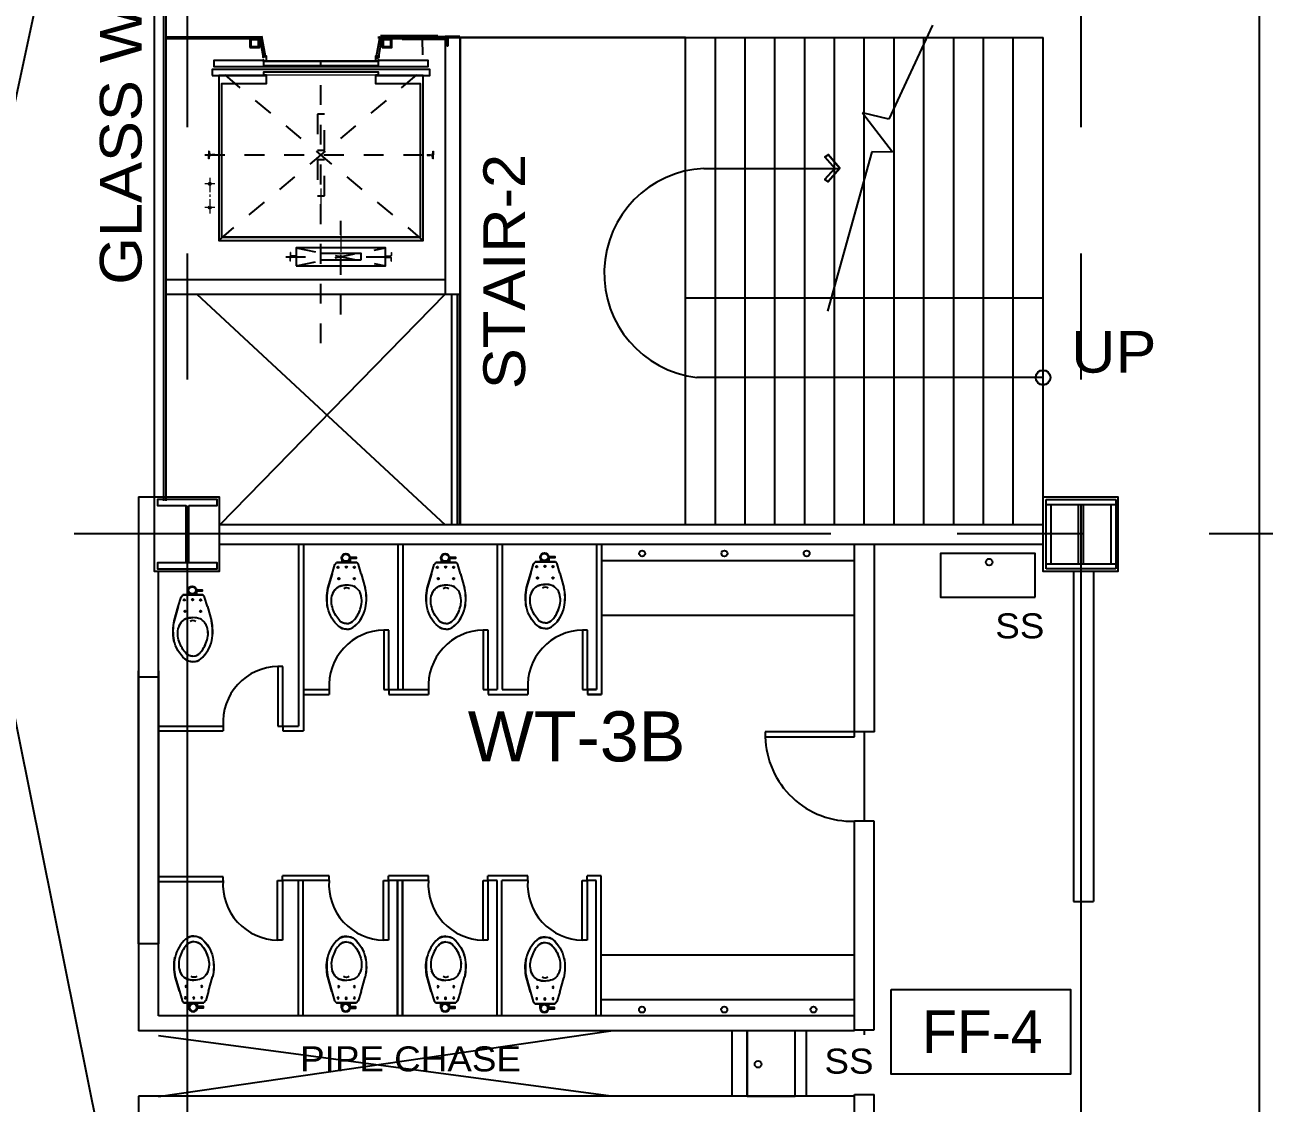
# Model space of a CAD drawing. Header units: millimetres. Extents: x 2148 to 2681, y 758 to 986.
# Drawn here: x 2630.43 to 2636.67, y 952.35 to 957.78 of the extents above; entities that cross this region are included whole.
import ezdxf

# ---------------------------------------------------------------- set-up
doc = ezdxf.new("R2010")
doc.units = ezdxf.units.MM
doc.linetypes.add('CENTER', pattern=[2, 1.25, -0.25, 0.25, -0.25])
doc.linetypes.add('CENTER2', pattern=[28.575, 19.05, -3.175, 3.175, -3.175])
for name, color, linetype in [('at_Entity', 7, 'Continuous'), ('cladding', 2, 'Continuous'), ('COL-EX', 2, 'Continuous'), ('COL-IN', 2, 'Continuous'), ('D', 1, 'Continuous'), ('DR', 7, 'Continuous'), ('ELAYOUT', 4, 'Continuous'), ('HATCH', 8, 'Continuous'), ('p-boarder', 2, 'Continuous'), ('S_GRID LINES', 252, 'Continuous'), ('TEXT', 6, 'Continuous')]:
    doc.layers.add(name, color=color, linetype=linetype)
doc.styles.add('MMTX$0$ESMX$0$X-OPTA1D', font='x-opta1d')
doc.styles.add('SWISS', font='swissl.ttf')
pattern_1 = [(225, (-76352.8277916, -1225.9457364), (0.000883883476483, -0.000883883476483), [])]
pattern_2 = [(315, (81615.3467032, -1225.985906), (-0.000883883476483, -0.000883883476483), [])]
pattern_3 = [(225, (-76353.4946319, -1225.9457364), (0.000883883476483, -0.000883883476483), [])]

# ---------------------------------------------------------------- blocks, each defined once
blk = doc.blocks.new('BOWL')
at = {"layer": 'DR', "color": 7, "linetype": 'Continuous'}
for p, q in [((-75570.291, -368.114), (-75570.431, -368.074)), ((-75570.431, -368.074), (-75570.291, -368.114)), ((-75570.291, -368.114), (-75570.199, -368.141)), ((-75570.199, -368.141), (-75570.178, -368.158)), ((-75570.178, -368.158), (-75570.178, -368.356)), ((-75570.178, -368.356), (-75570.178, -368.158)), ((-75570.291, -368.4), (-75570.431, -368.44)), ((-75570.291, -368.4), (-75570.431, -368.44)), ((-75570.291, -368.4), (-75570.199, -368.373)), ((-75570.199, -368.373), (-75570.178, -368.356))]:
    blk.add_line(p, q, dxfattribs=at)
at = {"layer": 'DR', "color": 8, "linetype": 'Continuous'}
for p, q in [((-75570.132, -368.209), (-75570.178, -368.209)), ((-75570.132, -368.292), (-75570.178, -368.292))]:
    blk.add_line(p, q, dxfattribs=at)
at = {"layer": 'DR', "color": 7, "linetype": 'Continuous'}
for points in [[(-75570.833, -368.257, -0.190094), (-75570.805, -368.179, -0.160718), (-75570.625, -368.072, -0.104398), (-75570.431, -368.074, -0.104398)], [(-75570.833, -368.257, 0.190094), (-75570.805, -368.335, 0.160718), (-75570.625, -368.442, 0.104398), (-75570.431, -368.44, 0.104398)]]:
    blk.add_lwpolyline(points, format="xyb", dxfattribs=at)
at = {"layer": 'DR', "color": 8, "linetype": 'Continuous'}
for points in [[(-75570.778, -368.256, -0.187036), (-75570.752, -368.192, -0.115027), (-75570.636, -368.123, -0.170967), (-75570.493, -368.118, -0.209642), (-75570.413, -368.185, -0.096036), (-75570.4, -368.257)], [(-75570.778, -368.258, 0.187036), (-75570.752, -368.322, 0.115027), (-75570.636, -368.391, 0.170967), (-75570.493, -368.396, 0.209642), (-75570.413, -368.329, 0.096036), (-75570.4, -368.257)]]:
    blk.add_lwpolyline(points, format="xyb", dxfattribs=at)
at = {"layer": 'DR', "color": 7, "linetype": 'Continuous'}
blk.add_lwpolyline([(-75570.141, -368.292), (-75570.128, -368.292), (-75570.128, -368.35), (-75570.141, -368.35)], close=True, dxfattribs=at)
at = {"layer": 'DR', "color": 8, "linetype": 'Continuous'}
for centre, radius in [((-75570.338, -368.181), 0.00745), ((-75570.226, -368.173), 0.00745), ((-75570.338, -368.333), 0.00745), ((-75570.227, -368.333), 0.00745), ((-75570.224, -368.254), 0.00745), ((-75570.132, -368.25), 0.035)]:
    blk.add_circle(centre, radius, dxfattribs=at)
at = {"layer": 'DR', "color": 7, "linetype": 'Continuous'}
blk.add_circle((-75570.132, -368.25), 0.0417, dxfattribs=at)
for centre, radius, start, end in [((-75570.534, -368.531), 0.469, 77.28, 101.1199), ((-75570.719, -368.253), 0.113, 138.4248, 182.2387), ((-75570.719, -368.261), 0.113, 177.7613, 221.5752), ((-75570.553, -368.115), 0.335, 221.3231, 257.5875), ((-75570.534, -367.983), 0.469, 258.8801, 282.72)]:
    blk.add_arc(centre, radius, start, end, dxfattribs=at)
at = {"layer": 'DR', "color": 8, "linetype": 'Continuous'}
for centre, radius, start, end in [((-75570.682, -368.258), 0.096, 129.0871, 179.204), ((-75570.53, -368.243), 0.131, 26.2125, 73.5731), ((-75570.591, -368.255), 0.191, 359.4176, 21.3602), ((-75570.682, -368.256), 0.096, 180.796, 230.9129), ((-75570.47, -368.257), 0.0422, 318.929, 41.071), ((-75570.591, -368.259), 0.191, 338.6398, 0.5824), ((-75570.546, -368.108), 0.297, 228.446, 252.3404), ((-75570.557, -368.192), 0.214, 248.4444, 287.252), ((-75570.53, -368.271), 0.131, 286.4269, 333.7875)]:
    blk.add_arc(centre, radius, start, end, dxfattribs=at)
blk = doc.blocks.new('ELEV3')
at = {"ltscale": 0.05}
for p, q in [((-78998.1483, -2187.7899), (-78998.1663, -2187.6897)), ((-78997.5889, -2187.7899), (-78997.5709, -2187.6897)), ((-78997.569, -2187.6861, 0), (-78997.2797, -2187.6861, 0))]:
    blk.add_line(p, q, dxfattribs=at)
for points in [[(-78998.1435, -2187.7899), (-78998.161, -2187.7899), (-78998.161, -2187.7948), (-78998.1561, -2187.7948), (-78998.1561, -2187.7943), (-78998.16, -2187.7943), (-78998.16, -2187.7909), (-78998.1445, -2187.7909), (-78998.1445, -2187.8143), (-78998.16, -2187.8143), (-78998.16, -2187.8109), (-78998.1561, -2187.8109), (-78998.1561, -2187.8099), (-78998.161, -2187.8099), (-78998.161, -2187.8123), (-78998.4086, -2187.8123), (-78998.4086, -2187.8425), (-78997.3286, -2187.8425), (-78997.3286, -2187.8123), (-78997.5762, -2187.8123), (-78997.5762, -2187.8099), (-78997.5811, -2187.8099), (-78997.5811, -2187.8109), (-78997.5772, -2187.8109), (-78997.5772, -2187.8143), (-78997.5928, -2187.8143), (-78997.5928, -2187.7909), (-78997.5772, -2187.7909), (-78997.5772, -2187.7943), (-78997.5811, -2187.7943), (-78997.5811, -2187.7948), (-78997.5762, -2187.7948), (-78997.5762, -2187.7899), (-78997.5938, -2187.7899), (-78997.5938, -2187.8148), (-78998.1435, -2187.8148), (-78998.1435, -2187.7899), (-78998.1483, -2187.7899), (-78998.1663, -2187.6897)], [(-78998.4159, -2187.8872), (-78998.1435, -2187.8872), (-78998.1435, -2187.8853), (-78998.1561, -2187.8853), (-78998.1561, -2187.8683), (-78997.5811, -2187.8683), (-78997.5811, -2187.8853), (-78997.5936, -2187.8853), (-78997.5936, -2187.8872), (-78997.3213, -2187.8872), (-78997.3213, -2187.8576), (-78998.4159, -2187.8576), (-78998.4159, -2187.8872)], [(-78998.1435, -2187.8872), (-78998.3838, -2187.8872), (-78998.3838, -2188.7172), (-78997.3534, -2188.7172), (-78997.3534, -2187.8872), (-78997.5938, -2187.8872), (-78997.5938, -2187.9276), (-78997.3685, -2187.9276), (-78997.3685, -2188.7013), (-78998.3687, -2188.7013), (-78998.3687, -2187.9276), (-78998.1435, -2187.9276), (-78998.1435, -2187.8872)]]:
    blk.add_lwpolyline(points, dxfattribs=at)
for points in [[(-78998.1586, -2187.8371), (-78997.5787, -2187.8371), (-78997.5787, -2187.8167), (-78998.1586, -2187.8167)], [(-78997.9936, -2188.8446), (-78997.5436, -2188.8446), (-78997.5436, -2188.7546), (-78997.9936, -2188.7546)], [(-78997.6687, -2188.8174), (-78997.8686, -2188.8174), (-78997.8686, -2188.7819), (-78997.6687, -2188.7819)]]:
    blk.add_lwpolyline(points, close=True, dxfattribs=at)
at = {"layer": 'at_Entity', "color": 7, "lineweight": 9}
for p, q in [((-78997.3213, -2187.8576), (-78998.4159, -2187.8576)), ((-78998.4159, -2187.8576), (-78998.4159, -2187.8872)), ((-78998.1435, -2187.8872), (-78998.4159, -2187.8872)), ((-78998.3838, -2187.8872), (-78998.3838, -2188.7172)), ((-78997.5811, -2187.8683), (-78998.1561, -2187.8683)), ((-78998.1561, -2187.8683), (-78998.1561, -2187.8853)), ((-78997.5811, -2187.8853), (-78998.1561, -2187.8853)), ((-78997.3213, -2187.8872), (-78997.5938, -2187.8872)), ((-78997.5811, -2187.8683), (-78997.5811, -2187.8853)), ((-78997.3534, -2187.8872), (-78997.3534, -2188.7172)), ((-78997.3213, -2187.8576), (-78997.3213, -2187.8872)), ((-78998.3687, -2187.9276), (-78998.1435, -2187.9276)), ((-78998.3687, -2187.9276), (-78998.3687, -2188.7021)), ((-78997.3685, -2187.9276), (-78997.5938, -2187.9276)), ((-78997.3685, -2187.9276), (-78997.3685, -2188.7021)), ((-78998.432, -2188.2686), (-78998.4344, -2188.2686)), ((-78998.4344, -2188.2686), (-78998.4344, -2188.2871)), ((-78998.4344, -2188.3061), (-78998.4344, -2188.2871)), ((-78998.432, -2188.3061), (-78998.4344, -2188.3061)), ((-78998.432, -2188.2686), (-78998.431, -2188.2691)), ((-78998.431, -2188.3056), (-78998.432, -2188.3061)), ((-78998.431, -2188.2691), (-78998.4305, -2188.2701)), ((-78998.4305, -2188.3046), (-78998.431, -2188.3056)), ((-78998.4305, -2188.2701), (-78998.429, -2188.2847)), ((-78998.4305, -2188.3046), (-78998.429, -2188.29)), ((-78998.4286, -2188.2857), (-78998.429, -2188.2847)), ((-78998.429, -2188.29), (-78998.4286, -2188.2886)), ((-78998.4276, -2188.2862), (-78998.4286, -2188.2857)), ((-78998.4286, -2188.2886), (-78998.4276, -2188.2881)), ((-78998.4203, -2188.2862), (-78998.4276, -2188.2862)), ((-78998.4276, -2188.2881), (-78998.4203, -2188.2881)), ((-78998.4183, -2188.2847), (-78998.4203, -2188.2862)), ((-78998.4203, -2188.2881), (-78998.4183, -2188.2896)), ((-78998.4038, -2188.2847), (-78998.4183, -2188.2847)), ((-78998.4038, -2188.2896), (-78998.4183, -2188.2896)), ((-78998.4038, -2188.2847), (-78998.4033, -2188.2852)), ((-78998.4033, -2188.2891), (-78998.4038, -2188.2896)), ((-78998.4033, -2188.2852), (-78998.4033, -2188.2891)), ((-78997.334, -2188.2852), (-78997.3335, -2188.2847)), ((-78997.334, -2188.2852), (-78997.334, -2188.2891)), ((-78997.3335, -2188.2896), (-78997.334, -2188.2891)), ((-78997.3335, -2188.2847), (-78997.3189, -2188.2847)), ((-78997.3335, -2188.2896), (-78997.3189, -2188.2896)), ((-78997.3165, -2188.2862), (-78997.3189, -2188.2847)), ((-78997.3165, -2188.2881), (-78997.3189, -2188.2896)), ((-78997.3165, -2188.2862), (-78997.3096, -2188.2862)), ((-78997.3096, -2188.2881), (-78997.3165, -2188.2881)), ((-78997.3087, -2188.2857), (-78997.3096, -2188.2862)), ((-78997.3096, -2188.2881), (-78997.3087, -2188.2886)), ((-78997.3082, -2188.2847), (-78997.3087, -2188.2857)), ((-78997.3087, -2188.2886), (-78997.3082, -2188.29)), ((-78997.3067, -2188.2701), (-78997.3082, -2188.2847)), ((-78997.3067, -2188.3046), (-78997.3082, -2188.29)), ((-78997.3067, -2188.2701), (-78997.3062, -2188.2691)), ((-78997.3062, -2188.3056), (-78997.3067, -2188.3046)), ((-78997.3062, -2188.2691), (-78997.3053, -2188.2686)), ((-78997.3053, -2188.3061), (-78997.3062, -2188.3056)), ((-78997.3053, -2188.2686), (-78997.3028, -2188.2686)), ((-78997.3028, -2188.3061), (-78997.3053, -2188.3061)), ((-78997.3028, -2188.2686), (-78997.3028, -2188.2871)), ((-78997.3028, -2188.3061), (-78997.3028, -2188.2871)), ((-78998.4028, -2188.4321), (-78998.4529, -2188.4321)), ((-78998.4354, -2188.4321), (-78998.4344, -2188.4287)), ((-78998.4344, -2188.436), (-78998.4354, -2188.4321)), ((-78998.4344, -2188.4287), (-78998.4315, -2188.4258)), ((-78998.4315, -2188.4389), (-78998.4344, -2188.436)), ((-78998.4315, -2188.4258), (-78998.4281, -2188.4248)), ((-78998.4281, -2188.4399), (-78998.4315, -2188.4389)), ((-78998.4281, -2188.4024), (-78998.4281, -2188.4749)), ((-78998.4281, -2188.4248), (-78998.4242, -2188.4258)), ((-78998.4242, -2188.4389), (-78998.4281, -2188.4399)), ((-78998.4242, -2188.4258), (-78998.4213, -2188.4287)), ((-78998.4213, -2188.436), (-78998.4242, -2188.4389)), ((-78998.4213, -2188.4287), (-78998.4203, -2188.4321)), ((-78998.4203, -2188.4321), (-78998.4213, -2188.436)), ((-78998.4281, -2188.4866), (-78998.4281, -2188.4983)), ((-78998.4281, -2188.5099), (-78998.4281, -2188.5824)), ((-78997.8686, -2188.4564), (-78997.8686, -2188.5727)), ((-78998.4028, -2188.5523), (-78998.4529, -2188.5523)), ((-78998.4364, -2188.5523), (-78998.4316, -2188.5452)), ((-78998.4319, -2188.5588), (-78998.4364, -2188.5523)), ((-78998.4213, -2188.5562), (-78998.4319, -2188.5588)), ((-78998.4316, -2188.5452), (-78998.4213, -2188.5484)), ((-78998.4213, -2188.5484), (-78998.4203, -2188.5523)), ((-78998.4203, -2188.5523), (-78998.4213, -2188.5562)), ((-78997.7684, -2188.6788), (-78997.7684, -2188.7746)), ((-78998.3838, -2188.7172), (-78997.3534, -2188.7172)), ((-78998.3687, -2188.7021), (-78997.3685, -2188.7021)), ((-78998.0219, -2188.778), (-78998.0238, -2188.778)), ((-78998.0238, -2188.778), (-78998.0238, -2188.7926)), ((-78998.0228, -2188.795), (-78998.0238, -2188.7926)), ((-78998.0238, -2188.8067), (-78998.0228, -2188.8043)), ((-78998.0238, -2188.8213), (-78998.0238, -2188.8067)), ((-78998.0219, -2188.8213), (-78998.0238, -2188.8213)), ((-78998.0214, -2188.7965), (-78998.0228, -2188.795)), ((-78998.0228, -2188.8043), (-78998.0214, -2188.8028)), ((-78998.0219, -2188.778), (-78998.0219, -2188.7926)), ((-78998.0209, -2188.7945), (-78998.0219, -2188.7926)), ((-78998.0219, -2188.8067), (-78998.0209, -2188.8048)), ((-78998.0219, -2188.8213), (-78998.0219, -2188.8067)), ((-78998.0189, -2188.797), (-78998.0214, -2188.7965)), ((-78998.0214, -2188.8028), (-78998.0189, -2188.8023)), ((-78998.0189, -2188.7955), (-78998.0209, -2188.7945)), ((-78998.0209, -2188.8048), (-78998.0189, -2188.8038)), ((-78997.9966, -2188.7955), (-78998.0189, -2188.7955)), ((-78997.9966, -2188.797), (-78998.0189, -2188.797)), ((-78997.9966, -2188.8023), (-78998.0189, -2188.8023)), ((-78997.9966, -2188.8038), (-78998.0189, -2188.8038)), ((-78997.9966, -2188.7955), (-78997.9946, -2188.7965)), ((-78997.9966, -2188.797), (-78997.9956, -2188.7975)), ((-78997.9956, -2188.8018), (-78997.9966, -2188.8023)), ((-78997.9946, -2188.8028), (-78997.9966, -2188.8038)), ((-78997.9956, -2188.7975), (-78997.9951, -2188.7984)), ((-78997.9951, -2188.8009), (-78997.9956, -2188.8018)), ((-78997.9951, -2188.7984), (-78997.9951, -2188.8009)), ((-78997.9946, -2188.7965), (-78997.9936, -2188.7984)), ((-78997.9936, -2188.8009), (-78997.9946, -2188.8028)), ((-78997.5436, -2188.7984), (-78997.5427, -2188.7965)), ((-78997.5427, -2188.8028), (-78997.5436, -2188.8009)), ((-78997.5427, -2188.7965), (-78997.5407, -2188.7955)), ((-78997.5407, -2188.8038), (-78997.5427, -2188.8028)), ((-78997.5422, -2188.7984), (-78997.5417, -2188.7975)), ((-78997.5422, -2188.8009), (-78997.5422, -2188.7984)), ((-78997.5417, -2188.8018), (-78997.5422, -2188.8009)), ((-78997.5417, -2188.7975), (-78997.5407, -2188.797)), ((-78997.5407, -2188.8023), (-78997.5417, -2188.8018)), ((-78997.5407, -2188.7955), (-78997.5183, -2188.7955)), ((-78997.5407, -2188.797), (-78997.5183, -2188.797)), ((-78997.5407, -2188.8023), (-78997.5183, -2188.8023)), ((-78997.5407, -2188.8038), (-78997.5183, -2188.8038)), ((-78997.5164, -2188.7945), (-78997.5183, -2188.7955)), ((-78997.5159, -2188.7965), (-78997.5183, -2188.797)), ((-78997.5183, -2188.8023), (-78997.5159, -2188.8028)), ((-78997.5183, -2188.8038), (-78997.5164, -2188.8048)), ((-78997.5154, -2188.7926), (-78997.5164, -2188.7945)), ((-78997.5164, -2188.8048), (-78997.5154, -2188.8067)), ((-78997.5145, -2188.795), (-78997.5159, -2188.7965)), ((-78997.5159, -2188.8028), (-78997.5145, -2188.8043)), ((-78997.5154, -2188.778), (-78997.5135, -2188.778)), ((-78997.5154, -2188.778), (-78997.5154, -2188.7926)), ((-78997.5154, -2188.8213), (-78997.5154, -2188.8067)), ((-78997.5154, -2188.8213), (-78997.5135, -2188.8213)), ((-78997.5135, -2188.7926), (-78997.5145, -2188.795)), ((-78997.5145, -2188.8043), (-78997.5135, -2188.8067)), ((-78997.5135, -2188.778), (-78997.5135, -2188.7926)), ((-78997.5135, -2188.8213), (-78997.5135, -2188.8067))]:
    blk.add_line(p, q, dxfattribs=at)
at = {"layer": 'DR', "linetype": 'CENTER', "ltscale": 0.05}
for points in [[(-78997.8866, -2188.2623), (-78997.8506, -2188.2623), (-78997.8506, -2188.0823), (-78997.8866, -2188.0823)], [(-78997.8866, -2188.4924), (-78997.8506, -2188.4924), (-78997.8506, -2188.3124), (-78997.8866, -2188.3124)]]:
    blk.add_lwpolyline(points, close=True, dxfattribs=at)
at = {"layer": 'HATCH', "linetype": 'CENTER', "ltscale": 0.05}
for p, q in [((-78997.8686, -2189.2352), (-78997.8686, -2187.8148)), ((-78998.3838, -2188.7172), (-78997.3534, -2187.8576)), ((-78997.3534, -2188.7172), (-78998.3838, -2187.8576)), ((-78998.4535, -2188.2871), (-78997.27, -2188.2871)), ((-78997.7684, -2189.0901), (-78997.7684, -2188.6181)), ((-78997.9936, -2188.8446), (-78997.5436, -2188.7546)), ((-78997.9936, -2188.7546), (-78997.5436, -2188.8446)), ((-78998.0462, -2188.7999), (-78997.8968, -2188.7999)), ((-78997.6405, -2188.7999), (-78997.4911, -2188.7999))]:
    blk.add_line(p, q, dxfattribs=at)

msp = doc.modelspace()

# ---------------------------------------------------------------- hatches: boundary and pattern name
at = {"layer": 'ELAYOUT', "ltscale": 10}
h = msp.add_hatch(dxfattribs=at)
h.set_pattern_fill('ANSI31', color=256, scale=0.01, angle=180, style=0)
h.set_pattern_definition(pattern_2)
h.paths.add_polyline_path([(2632.5601804, 957.7144125), (2632.5380549, 957.7144125), (2632.5380549, 957.7114125), (2632.5526388, 957.7114125, -0.389679127), (2632.5571804, 957.7060958), (2632.5571804, 957.6769125), (2632.5601804, 957.6769125)])
at = {"layer": 'HATCH', "ltscale": 0.05}
h = msp.add_hatch(dxfattribs=at)
h.set_pattern_fill('ANSI31', color=256, scale=0.01, angle=180, style=0)
h.set_pattern_definition([(225, (-76353.5257535, -1225.9065364), (0.000883883476483, -0.000883883476483), [])])
h.paths.add_polyline_path([(2631.5634265, 957.6702091), (2631.5684265, 957.6743168), (2631.5684265, 957.7089591), (2631.6070462, 957.7089591), (2631.6120462, 957.7139591), (2631.5634265, 957.7139591)])
h = msp.add_hatch(dxfattribs=at)
h.set_pattern_fill('ANSI31', color=256, scale=0.01, angle=180, style=0)
h.set_pattern_definition(pattern_3)
h.paths.add_polyline_path([(2631.6120462, 957.7139591), (2631.6070462, 957.7089591), (2631.6070462, 957.6796015), (2631.6120462, 957.6796015)])
h = msp.add_hatch(dxfattribs=at)
h.set_pattern_fill('ANSI31', color=256, scale=0.01, angle=180, style=0)
h.set_pattern_definition([(225, (-76352.8589132, -1225.9065364), (0.000883883476483, -0.000883883476483), [])])
h.paths.add_polyline_path([(2632.2302667, 957.6702091), (2632.2352667, 957.6743168), (2632.2352667, 957.7089591), (2632.2738865, 957.7089591), (2632.2788865, 957.7139591), (2632.2302667, 957.7139591)])
h = msp.add_hatch(dxfattribs=at)
h.set_pattern_fill('ANSI31', color=256, scale=0.01, angle=180, style=0)
h.set_pattern_definition(pattern_1)
h.paths.add_polyline_path([(2632.2788865, 957.7139591), (2632.2738865, 957.7089591), (2632.2738865, 957.6796015), (2632.2788865, 957.6796015)])
h = msp.add_hatch(dxfattribs=at)
h.set_pattern_fill('ANSI31', color=256, scale=0.01, angle=180, style=0)
h.set_pattern_definition(pattern_2)
h.paths.add_polyline_path([(2632.5382657, 957.7144125), (2632.5382657, 957.7114125), (2632.5305192, 957.7114125), (2632.5305192, 957.7144125)])
h.paths.add_polyline_path([(2632.5305192, 957.7144125), (2632.5305192, 957.7114125), (2632.5227181, 957.7114125), (2632.5226503, 957.7114125), (2632.5226503, 957.7144125)])
h = msp.add_hatch(dxfattribs=at)
h.set_pattern_fill('ANSI31', color=256, scale=0.01, angle=180, style=0)
h.set_pattern_definition(pattern_3)
h.paths.add_polyline_path([(2631.6120462, 957.6702091), (2631.6120462, 957.6796015), (2631.6070462, 957.6796015), (2631.6070462, 957.6743038), (2631.5684105, 957.6743038), (2631.5634265, 957.6702091)])
h = msp.add_hatch(dxfattribs=at)
h.set_pattern_fill('ANSI31', color=256, scale=0.01, angle=180, style=0)
h.set_pattern_definition(pattern_1)
h.paths.add_polyline_path([(2632.2788865, 957.6702091), (2632.2788865, 957.6796015), (2632.2738865, 957.6796015), (2632.2738865, 957.6743038), (2632.2352508, 957.6743038), (2632.2302667, 957.6702091)])

# ---------------------------------------------------------------- linework, layer by layer
at = {"ltscale": 0.05}
for p, q in [((2631.1427047, 957.7236859, 0), (2631.6239202, 957.7236855, 0)), ((2631.1427047, 957.7236859, 0), (2631.1427047, 957.7156173, 0)), ((2631.1427047, 957.7156173, 0), (2631.6253858, 957.715526, 0)), ((2631.6070462, 957.7089591, 0), (2631.6120462, 957.7139591, 0)), ((2631.6320777, 957.6199654, 0), (2631.6155523, 957.7119719, 0)), ((2631.6260241, 957.7119719, 0), (2631.6158641, 957.7119719, 0)), ((2631.6253858, 957.715526, 0), (2631.6239202, 957.7236855, 0)), ((2631.6419202, 957.6217333, 0), (2631.6260241, 957.7102359, 0)), ((2632.2002402, 957.615526, 0), (2632.2182985, 957.7139002, 0)), ((2632.2002402, 957.615526, 0), (2632.2182985, 957.7139002, 0)), ((2632.2105636, 957.615526, 0), (2632.2286218, 957.7139002, 0)), ((2632.2182985, 957.7139002, 0), (2632.2286218, 957.7139002, 0)), ((2632.2187153, 957.715526, 0), (2632.2212787, 957.725526, 0)), ((2632.2187153, 957.715526, 0), (2632.2212787, 957.725526, 0)), ((2632.2187153, 957.715526, 0), (2632.560569, 957.715526, 0)), ((2632.2212787, 957.725526, 0), (2632.560569, 957.725526, 0)), ((2632.2738865, 957.7089591, 0), (2632.2788865, 957.7139591, 0)), ((2632.3304173, 957.7115142), (2632.532122, 957.7115142)), ((2632.4312697, 957.7115142), (2632.432114, 957.632519)), ((2632.5226503, 957.7144125, 0), (2632.5601804, 957.7144125, 0)), ((2632.5226503, 957.7144125, 0), (2632.5226503, 957.7114125, 0)), ((2632.5226503, 957.7114125, 0), (2632.5526388, 957.7114125, 0)), ((2632.5527066, 957.7114125, 0), (2632.5227181, 957.7114125, 0)), ((2632.2002402, 957.615526, 0), (2632.2105636, 957.615526, 0))]:
    msp.add_line(p, q, dxfattribs=at)
at = {"ltscale": 0.5}
for p, q in [((2632.2078543, 957.7203176), (2635.557632, 957.7203176)), ((2633.757632, 957.7203176), (2632.2078543, 957.7203176, 0))]:
    msp.add_line(p, q, dxfattribs=at)
at = {"ltscale": 0.05, "elevation": 0}
for points in [[(2631.5634265, 957.6702091), (2631.6120462, 957.6702091), (2631.6120462, 957.7139591), (2631.5634265, 957.7139591)], [(2631.5684265, 957.6743038), (2631.6070462, 957.6743038), (2631.6070462, 957.7089591), (2631.5684265, 957.7089591)], [(2632.2302667, 957.6702091), (2632.2788865, 957.6702091), (2632.2788865, 957.7139591), (2632.2302667, 957.7139591)], [(2632.2352667, 957.6743038), (2632.2738865, 957.6743038), (2632.2738865, 957.7089591), (2632.2352667, 957.7089591)]]:
    msp.add_lwpolyline(points, close=True, dxfattribs=at)
at = {"ltscale": 0.5}
msp.add_lwpolyline([(2634.793256, 952.9265803), (2635.6954148, 952.9265803), (2635.6954148, 952.4995484), (2634.793256, 952.4995484)], close=True, dxfattribs=at)
at = {"layer": 'cladding', "elevation": 0}
for points in [[(2631.0839329, 955.406811), (2631.4089329, 955.406811), (2631.4089329, 955.031811), (2631.0839329, 955.031811)], [(2635.5589329, 955.406811), (2635.9339329, 955.406811), (2635.9339329, 955.031811), (2635.5589329, 955.031811)]]:
    msp.add_lwpolyline(points, close=True, dxfattribs=at)
at = {"layer": 'COL-EX', "elevation": 0}
msp.add_lwpolyline([(2631.2564709, 955.364311), (2631.3989709, 955.364311), (2631.3989709, 955.394311), (2631.0989709, 955.394311), (2631.0989709, 955.364311), (2631.2414709, 955.364311), (2631.2414709, 955.074311), (2631.0989709, 955.074311), (2631.0989709, 955.044311), (2631.3989709, 955.044311), (2631.3989709, 955.074311), (2631.2564709, 955.074311)], close=True, dxfattribs=at)
at = {"layer": 'COL-IN'}
for p, q in [((2635.5739709, 955.394311), (2635.9239709, 955.394311)), ((2635.5739709, 955.044311), (2635.5739709, 955.394311)), ((2635.9239709, 955.394311), (2635.9239709, 955.044311)), ((2635.5739709, 955.369311), (2635.9239709, 955.369311)), ((2635.5989709, 955.069311), (2635.5989709, 955.369311)), ((2635.7364709, 955.069311), (2635.7364709, 955.369311)), ((2635.7614709, 955.069311), (2635.7614709, 955.369311)), ((2635.8989709, 955.369311), (2635.8989709, 955.069311)), ((2635.5739709, 955.069311), (2635.9239709, 955.069311)), ((2635.9239709, 955.044311), (2635.5739709, 955.044311))]:
    msp.add_line(p, q, dxfattribs=at)
at = {"layer": 'D', "ltscale": 0.5}
for p, q in [((2636.6460798, 962.2251272, 0), (2636.6460798, 950.8940734, 0)), ((2629.0480246, 951.2076861), (2631.1530181, 960.9754912)), ((2629.0480246, 960.8871408, 0), (2631.002627, 951.2077836, 0)), ((2631.1034376, 954.4987762, 0), (2631.0031236, 954.4987762, 0)), ((2631.1028179, 953.1572533, 0), (2631.0025039, 953.1572533, 0))]:
    msp.add_line(p, q, dxfattribs=at)
at = {"layer": 'DR', "ltscale": 10}
for p, q in [((2633.757632, 955.2667991), (2633.757632, 957.7203176)), ((2633.907632, 955.2667991), (2633.907632, 957.7219425)), ((2634.057632, 955.2667991), (2634.057632, 957.7219425)), ((2634.057632, 955.2667991), (2634.057632, 957.7219425)), ((2634.207632, 955.2667991), (2634.207632, 957.7219425)), ((2634.207632, 955.2667991), (2634.207632, 957.7219425)), ((2634.357632, 955.2667991), (2634.357632, 957.7219425)), ((2634.357632, 955.2667991), (2634.357632, 957.7219425)), ((2634.507632, 955.2667991), (2634.507632, 957.7219425)), ((2634.507632, 955.2667991), (2634.507632, 957.7219425)), ((2634.657632, 955.2667991), (2634.657632, 957.7219425)), ((2634.657632, 955.2667991), (2634.657632, 957.7219425)), ((2634.807632, 955.2667991), (2634.807632, 957.7219425)), ((2634.807632, 955.2667991), (2634.807632, 957.7219425)), ((2634.957632, 955.2667991), (2634.957632, 957.7219425)), ((2634.957632, 955.2667991), (2634.957632, 957.7219425)), ((2635.107632, 955.2667991), (2635.107632, 957.7219425)), ((2635.107632, 955.2667991), (2635.107632, 957.7219425)), ((2635.257632, 955.2667991), (2635.257632, 957.7219425)), ((2635.257632, 955.2667991), (2635.257632, 957.7219425)), ((2635.407632, 955.2667991), (2635.407632, 957.7219425)), ((2635.557632, 955.2667991), (2635.557632, 957.7203176)), ((2635.557632, 956.4073559), (2633.757632, 956.4073559)), ((2631.8083304, 955.1667991, 0), (2631.8083304, 954.2532052, 0)), ((2631.8083304, 955.1667991, 0), (2631.8083304, 954.2532052, 0)), ((2631.8333304, 955.1667991, 0), (2631.8333304, 954.2532052, 0)), ((2631.8333304, 955.1667991, 0), (2631.8333304, 954.2282052, 0)), ((2632.3083304, 955.1667991, 0), (2632.3083304, 954.4364369, 0)), ((2632.3086188, 955.1667991, 0), (2632.3086188, 954.4364369, 0)), ((2632.3086188, 955.1667991, 0), (2632.3086188, 954.4364369, 0)), ((2632.3333304, 955.1667991, 0), (2632.3333304, 954.4364369, 0)), ((2632.3336188, 955.1667991, 0), (2632.3336188, 954.4364369, 0)), ((2632.3336188, 955.1667991, 0), (2632.3336188, 954.4364369, 0)), ((2632.8086188, 955.1667991, 0), (2632.8086188, 954.4364369, 0)), ((2632.8336188, 955.1667991, 0), (2632.8336188, 954.4364369, 0)), ((2633.3086188, 955.1667991, 0), (2633.3086188, 954.4364369, 0)), ((2633.3336188, 955.1667991, 0), (2633.3336188, 954.4114369, 0)), ((2633.3336188, 955.0864369, 0), (2634.6086188, 955.0864369, 0)), ((2633.3336188, 954.8114369, 0), (2634.6086188, 954.8114369, 0)), ((2632.2628361, 954.7364369, 0), (2632.2378361, 954.7364369, 0)), ((2632.2378361, 954.7364369, 0), (2632.2378361, 954.4364369, 0)), ((2632.2628361, 954.4364369, 0), (2632.2628361, 954.7364369, 0)), ((2632.7631245, 954.7364369, 0), (2632.7381245, 954.7364369, 0)), ((2632.7381245, 954.7364369, 0), (2632.7381245, 954.4364369, 0)), ((2632.7631245, 954.4364369, 0), (2632.7631245, 954.7364369, 0)), ((2633.2631245, 954.7364369, 0), (2633.2381245, 954.7364369, 0)), ((2633.2381245, 954.7364369, 0), (2633.2381245, 954.4364369, 0)), ((2633.2631245, 954.4364369, 0), (2633.2631245, 954.7364369, 0)), ((2631.0025039, 954.5309518, 0), (2631.0025039, 953.1572533, 0)), ((2631.1028179, 954.5309518, 0), (2631.1028179, 953.1572533, 0)), ((2631.7291284, 954.5532052, 0), (2631.7041284, 954.5532052, 0)), ((2631.7041284, 954.5532052, 0), (2631.7041284, 954.2532052, 0)), ((2631.7291284, 954.2532052, 0), (2631.7291284, 954.5532052, 0)), ((2631.8333304, 954.4364369, 0), (2631.9628361, 954.4364369, 0)), ((2631.8333304, 954.4364369, 0), (2631.9628361, 954.4364369, 0)), ((2631.8333304, 954.4364369, 0), (2631.9628361, 954.4364369, 0)), ((2631.8333304, 954.4114369, 0), (2631.9628361, 954.4114369, 0)), ((2631.9628361, 954.4364369, 0), (2631.9628361, 954.4114369, 0)), ((2631.9628361, 954.4364369, 0), (2631.9628361, 954.4114369, 0)), ((2631.9628361, 954.4364369, 0), (2631.9628361, 954.4114369, 0)), ((2632.2378361, 954.4364369, 0), (2632.2628361, 954.4364369, 0)), ((2632.2628361, 954.4364369, 0), (2632.4631245, 954.4364369, 0)), ((2632.2628361, 954.4364369, 0), (2632.4631245, 954.4364369, 0)), ((2632.2628361, 954.4364369, 0), (2632.4631245, 954.4364369, 0)), ((2632.2628361, 954.4364369, 0), (2632.3083304, 954.4364369, 0)), ((2632.2628361, 954.4364369, 0), (2632.2628361, 954.4114369, 0)), ((2632.2628361, 954.4114369, 0), (2632.4631245, 954.4114369, 0)), ((2632.4631245, 954.4364369, 0), (2632.4631245, 954.4114369, 0)), ((2632.4631245, 954.4364369, 0), (2632.4631245, 954.4114369, 0)), ((2632.4631245, 954.4364369, 0), (2632.4631245, 954.4114369, 0)), ((2632.7381245, 954.4364369, 0), (2632.7631245, 954.4364369, 0)), ((2632.7631245, 954.4364369, 0), (2632.8086188, 954.4364369, 0)), ((2632.7631245, 954.4364369, 0), (2632.7631245, 954.4114369, 0)), ((2632.7631245, 954.4114369, 0), (2632.9631245, 954.4114369, 0)), ((2632.8336188, 954.4364369, 0), (2632.9631245, 954.4364369, 0)), ((2632.9631245, 954.4364369, 0), (2632.9631245, 954.4114369, 0)), ((2633.2381245, 954.4364369, 0), (2633.2631245, 954.4364369, 0)), ((2633.2631245, 954.4364369, 0), (2633.3086188, 954.4364369, 0)), ((2633.3086188, 954.4364369, 0), (2633.2631245, 954.4364369, 0)), ((2633.2631245, 954.4364369, 0), (2633.2631245, 954.4114369, 0)), ((2633.2631245, 954.4114369, 0), (2633.3336188, 954.4114369, 0)), ((2633.3336188, 954.4114369, 0), (2633.2631245, 954.4114369, 0)), ((2631.1029496, 954.2532052, 0), (2631.4292601, 954.2532052, 0)), ((2631.1029496, 954.2282052, 0), (2631.4292601, 954.2282052, 0)), ((2631.4292601, 954.2532052, 0), (2631.4292601, 954.2282052, 0)), ((2631.7041284, 954.2532052, 0), (2631.7291284, 954.2532052, 0)), ((2631.7291284, 954.2532052, 0), (2631.7291284, 954.2282052, 0)), ((2631.7291284, 954.2532052, 0), (2631.7291284, 954.2282052, 0)), ((2631.7291284, 954.2532052, 0), (2631.8083304, 954.2532052, 0)), ((2631.7291284, 954.2282052, 0), (2631.8333304, 954.2282052, 0)), ((2634.6086188, 954.2240355, 0), (2634.1586188, 954.2240355, 0)), ((2634.1586188, 954.2240355, 0), (2634.1586188, 954.1990355, 0)), ((2634.6086188, 954.1990355, 0), (2634.6086188, 954.2240355, 0)), ((2634.6586188, 953.7740355, 0), (2634.6586188, 954.2240355, 0)), ((2634.1586188, 954.1990355, 0), (2634.6086188, 954.1990355, 0)), ((2631.4285087, 953.4940734, 0), (2631.1056553, 953.4940734, 0)), ((2631.4285087, 953.4690734, 0), (2631.1056642, 953.4690734, 0)), ((2631.4285087, 953.4747106, 0), (2631.4285087, 953.4940734, 0)), ((2631.7035087, 953.1747106, 0), (2631.7035087, 953.4747106, 0)), ((2631.7035087, 953.4747106, 0), (2631.7285087, 953.4747106, 0)), ((2631.7285087, 953.4747106, 0), (2631.7285087, 953.4997106, 0)), ((2631.7285087, 953.4747106, 0), (2631.7285087, 953.4997106, 0)), ((2631.9622164, 953.4997106, 0), (2631.7285087, 953.4997106, 0)), ((2631.7285087, 953.4747106, 0), (2631.7285087, 953.1747106, 0)), ((2631.9622164, 953.4747106, 0), (2631.7285087, 953.4747106, 0)), ((2631.9622164, 953.4747106, 0), (2631.7285087, 953.4747106, 0)), ((2631.9622164, 953.4747106, 0), (2631.7285087, 953.4747106, 0)), ((2631.8077107, 952.7997106, 0), (2631.8077107, 953.4747106, 0)), ((2631.8077107, 952.7997106, 0), (2631.8077107, 953.4747106, 0)), ((2631.8327107, 952.7997106, 0), (2631.8327107, 953.4747106, 0)), ((2631.8327107, 952.7997106, 0), (2631.8327107, 953.4747106, 0)), ((2631.9622164, 953.4747106, 0), (2631.9622164, 953.4997106, 0)), ((2631.9622164, 953.4747106, 0), (2631.9622164, 953.4997106, 0)), ((2631.9622164, 953.4747106, 0), (2631.9622164, 953.4997106, 0)), ((2632.2372164, 953.1747106, 0), (2632.2372164, 953.4747106, 0)), ((2632.2372164, 953.4747106, 0), (2632.2622164, 953.4747106, 0)), ((2632.4625048, 953.4997106, 0), (2632.2622164, 953.4997106, 0)), ((2632.2622164, 953.4747106, 0), (2632.2622164, 953.4997106, 0)), ((2632.3077107, 953.4747106, 0), (2632.2622164, 953.4747106, 0)), ((2632.2622164, 953.4747106, 0), (2632.2622164, 953.1747106, 0)), ((2632.3077107, 952.7997106, 0), (2632.3077107, 953.4747106, 0)), ((2632.4625048, 953.4747106, 0), (2632.3079991, 953.4747106, 0)), ((2632.3079991, 952.7997106, 0), (2632.3079991, 953.4747106, 0)), ((2632.3079991, 952.7997106, 0), (2632.3079991, 953.4747106, 0)), ((2632.3327107, 952.7997106, 0), (2632.3327107, 953.4747106, 0)), ((2632.4625048, 953.4747106, 0), (2632.3329991, 953.4747106, 0)), ((2632.3329991, 952.7997106, 0), (2632.3329991, 953.4747106, 0)), ((2632.4625048, 953.4747106, 0), (2632.3329991, 953.4747106, 0)), ((2632.3329991, 952.7997106, 0), (2632.3329991, 953.4747106, 0)), ((2632.4625048, 953.4747106, 0), (2632.4625048, 953.4997106, 0)), ((2632.4625048, 953.4747106, 0), (2632.4625048, 953.4997106, 0)), ((2632.4625048, 953.4747106, 0), (2632.4625048, 953.4997106, 0)), ((2632.7375048, 953.1747106, 0), (2632.7375048, 953.4747106, 0)), ((2632.7375048, 953.4747106, 0), (2632.7625048, 953.4747106, 0)), ((2632.9625048, 953.4997106, 0), (2632.7625048, 953.4997106, 0)), ((2632.7625048, 953.4747106, 0), (2632.7625048, 953.4997106, 0)), ((2632.8079991, 953.4747106, 0), (2632.7625048, 953.4747106, 0)), ((2632.7625048, 953.4747106, 0), (2632.7625048, 953.1747106, 0)), ((2632.8079991, 952.7997106, 0), (2632.8079991, 953.4747106, 0)), ((2632.9625048, 953.4747106, 0), (2632.8329991, 953.4747106, 0)), ((2632.8329991, 952.7997106, 0), (2632.8329991, 953.4747106, 0)), ((2632.9625048, 953.4747106, 0), (2632.9625048, 953.4997106, 0)), ((2633.2375048, 953.1747106, 0), (2633.2375048, 953.4747106, 0)), ((2633.2375048, 953.4747106, 0), (2633.2625048, 953.4747106, 0)), ((2633.3329991, 953.4997106, 0), (2633.2625048, 953.4997106, 0)), ((2633.2625048, 953.4747106, 0), (2633.2625048, 953.4997106, 0)), ((2633.3079991, 953.4747106, 0), (2633.2625048, 953.4747106, 0)), ((2633.2625048, 953.4747106, 0), (2633.2625048, 953.1747106, 0)), ((2633.3079991, 952.7997106, 0), (2633.3079991, 953.4747106, 0)), ((2633.3329991, 952.7997106, 0), (2633.3329991, 953.4997106, 0)), ((2631.7285087, 953.1747106, 0), (2631.7035087, 953.1747106, 0)), ((2632.2622164, 953.1747106, 0), (2632.2372164, 953.1747106, 0)), ((2632.7625048, 953.1747106, 0), (2632.7375048, 953.1747106, 0)), ((2633.2625048, 953.1747106, 0), (2633.2375048, 953.1747106, 0)), ((2634.6079991, 953.0997106, 0), (2633.3329991, 953.0997106, 0)), ((2634.6079991, 952.8747106, 0), (2633.3329991, 952.8747106, 0)), ((2634.3671796, 952.3890734, 0), (2634.3671796, 952.7190734, 0)), ((2634.6579991, 952.6977853, 0), (2634.6579991, 952.7227853, 0))]:
    msp.add_line(p, q, dxfattribs=at)
at = {"layer": 'DR', "ltscale": 10, "elevation": 0}
for points in [[(2635.5178485, 954.9018965), (2635.5178485, 955.122093), (2635.0410589, 955.122093), (2635.0410589, 954.9018965)], [(2634.3095286, 952.3890734), (2634.3095286, 952.7190734), (2634.0671796, 952.7190734), (2634.0671796, 952.3890734)]]:
    msp.add_lwpolyline(points, close=True, dxfattribs=at)
at = {"layer": 'DR', "ltscale": 10}
for centre, radius in [((2633.5386153, 955.1222842, 0), 0.0149051), ((2633.9530514, 955.1222842, 0), 0.0149051), ((2634.3674874, 955.1222842, 0), 0.0149051), ((2635.2864278, 955.0784712, 0), 0.0171442), ((2633.5379956, 952.8253479, 0), 0.0149051), ((2633.9524317, 952.8253479, 0), 0.0149051), ((2634.4017158, 952.8253479, 0), 0.0149051)]:
    msp.add_circle(centre, radius, dxfattribs=at)
for centre, start, end in [((2632.2437604, 954.4549645, 0), 91.20577191, 183.77333396), ((2632.7440488, 954.4549645, 0), 91.20577191, 183.77333396), ((2633.2440488, 954.4549645, 0), 91.20577191, 183.77333396), ((2631.7100527, 954.2717329, 0), 91.20577191, 183.77333396), ((2631.709433, 953.456183, 0), 176.22666604, 268.79422809), ((2632.2431407, 953.456183, 0), 176.22666604, 268.79422809), ((2632.7434291, 953.456183, 0), 176.22666604, 268.79422809), ((2633.2434291, 953.456183, 0), 176.22666604, 268.79422809)]:
    msp.add_arc(centre, 0.2815347, start, end, dxfattribs=at)
at = {"layer": 'ELAYOUT', "ltscale": 10}
for p, q in [((2632.5376729, 957.7144125, 0), (2632.5597985, 957.7144125, 0)), ((2632.5376729, 957.7114125, 0), (2632.5522568, 957.7114125, 0)), ((2632.5523246, 957.7114125, 0), (2632.5377407, 957.7114125, 0)), ((2632.5466123, 957.725526, 0), (2632.5466194, 956.4268612, 0)), ((2632.6216123, 957.725526, 0), (2632.5466123, 957.7255256, 0)), ((2632.5571804, 957.70647, 0), (2632.5571804, 957.6769125, 0)), ((2632.5601804, 957.7144125, 0), (2632.5601804, 957.6769125, 0)), ((2632.560569, 957.715526, 0), (2632.560569, 957.725526, 0)), ((2632.5616863, 957.725526, 0), (2632.5716863, 957.725526, 0)), ((2632.6216123, 957.725526, 0), (2632.6216194, 956.4268612, 0)), ((2632.5601804, 957.6769125, 0), (2632.5571804, 957.6769125, 0)), ((2631.1427047, 956.5018612, 0), (2632.5465862, 956.5018612, 0)), ((2631.1427047, 956.4268612, 0), (2632.6216194, 956.4268612, 0)), ((2631.0025039, 955.406811, 0), (2631.0025039, 954.4987762, 0)), ((2631.0025039, 955.406811, 0), (2631.0839329, 955.406811, 0)), ((2635.5589329, 955.2667991, 0), (2631.4089329, 955.2667991, 0)), ((2635.5589329, 955.1667991, 0), (2631.4089329, 955.1667991, 0)), ((2634.6086188, 954.2240355, 0), (2634.6086188, 955.1667991, 0)), ((2634.7086188, 954.2240355, 0), (2634.7086188, 955.1667991, 0)), ((2631.1028179, 954.4987762, 0), (2631.1028179, 955.031811, 0)), ((2631.1028179, 954.4987762, 0), (2631.1028179, 955.031811, 0)), ((2635.7110109, 955.031811, 0), (2635.7110109, 953.3692617, 0)), ((2635.8110134, 955.031811, 0), (2635.8110134, 953.3692617, 0)), ((2634.7086188, 954.2240355, 0), (2634.6086188, 954.2240355, 0)), ((2634.6079991, 952.7227853, 0), (2634.6079991, 953.7740355, 0)), ((2634.7079991, 953.7740355, 0), (2634.6086188, 953.7740355, 0)), ((2634.7079991, 952.7227853, 0), (2634.7079991, 953.7740355, 0)), ((2635.7110109, 953.3692617, 0), (2635.8110134, 953.3692617, 0)), ((2631.0025039, 953.1572533, 0), (2631.0025039, 952.7190734, 0)), ((2631.1028179, 952.7940734, 0), (2631.1028179, 953.1572533, 0)), ((2631.1028179, 952.7940734, 0), (2631.1028179, 953.1572533, 0)), ((2634.6079991, 952.7940734, 0), (2631.1028179, 952.7940734, 0)), ((2634.6079991, 952.7190734, 0), (2631.0025039, 952.7190734, 0)), ((2634.6079991, 951.6234097, 0), (2634.6079991, 952.3977853, 0)), ((2634.7079991, 951.6234097, 0), (2634.7079991, 952.3977853, 0)), ((2634.7079991, 952.3947106, 0), (2634.7079991, 952.3977853, 0)), ((2634.6079991, 952.3890734, 0), (2631.0025039, 952.3890734, 0)), ((2631.0025039, 952.3890734, 0), (2631.0025039, 952.1468218, 0))]:
    msp.add_line(p, q, dxfattribs=at)
at = {"layer": 'ELAYOUT', "linetype": 'ByBlock', "ltscale": 0.5}
for p, q in [((2633.9921796, 952.3890734, 0), (2633.9921796, 952.7190734, 0)), ((2634.0671796, 952.3890734, 0), (2634.0671796, 952.7190734, 0)), ((2634.0671796, 952.3890734, 0), (2634.0671796, 952.7190734, 0)), ((2634.6079991, 952.7227853, 0), (2634.6079991, 952.7247106, 0)), ((2634.6079991, 952.7227853, 0), (2634.7079991, 952.7227853, 0)), ((2634.6079991, 952.3977853, 0), (2634.7079991, 952.3977853, 0)), ((2634.6079991, 952.3977853, 0), (2634.6079991, 952.3947106, 0))]:
    msp.add_line(p, q, dxfattribs=at)
msp.add_circle((2634.122661, 952.5504186, 0), 0.0171442, dxfattribs=at)
at = {"layer": 'ELAYOUT', "ltscale": 10}
msp.add_arc((2632.5520167, 957.7062829, 0), 0.0051672, 357.92533508, 83.08463247, dxfattribs=at)
at = {"layer": 'HATCH', "linetype": 'ByBlock', "ltscale": 0.5}
for p, q in [((2631.0839329, 955.3874202, 0), (2631.0839329, 959.1724121, 0)), ((2635.0009749, 957.7812358, 0), (2634.781138, 957.3084129, 0)), ((2632.6216826, 957.720526), (2632.6216961, 955.2667991)), ((2634.781138, 957.3084129, 0), (2634.6481282, 957.3405881, 0)), ((2634.6481282, 957.3405881, 0), (2634.7999618, 957.1443636, 0)), ((2634.6958708, 957.1443636, 0), (2634.472999, 956.342452, 0)), ((2634.7999618, 957.1420887, 0), (2634.6958708, 957.1443636, 0)), ((2631.2970013, 956.4268612, 0), (2632.5466258, 955.2667987, 0)), ((2631.4114709, 955.2667987, 0), (2632.5465866, 956.4268612, 0)), ((2632.5785575, 956.4268612), (2632.5785639, 955.2667987)), ((2631.1028179, 952.388421, 0), (2633.3815599, 952.7190734, 0)), ((2633.3815599, 952.3890734, 0), (2631.1040597, 952.6940734, 0))]:
    msp.add_line(p, q, dxfattribs=at)
at = {"layer": 'HATCH', "ltscale": 0.05}
for p, q in [((2631.5684265, 957.6743168, 0), (2631.5634265, 957.6702091, 0)), ((2632.2352667, 957.6743168, 0), (2632.2302667, 957.6702091, 0))]:
    msp.add_line(p, q, dxfattribs=at)
at = {"layer": 'HATCH', "linetype": 'CENTER2', "ltscale": 0.5}
for p, q in [((2631.0025039, 953.1572533, 0), (2631.0025039, 954.5309518, 0)), ((2631.1028179, 953.1572533, 0), (2631.1028179, 954.5309518, 0))]:
    msp.add_line(p, q, dxfattribs=at)
at = {"layer": 'HATCH', "linetype": 'CENTER2'}
for p, q in [((2631.0025039, 953.1572533, 0), (2631.0025039, 954.5309518, 0)), ((2631.1028179, 953.1572533, 0), (2631.1028179, 954.5309518, 0))]:
    msp.add_line(p, q, dxfattribs=at)
at = {"layer": 'HATCH', "color": 7, "linetype": 'ByBlock', "ltscale": 0.5}
for points in [[(2634.5345281, 957.0625275), (2634.4750803, 957.130631), (2634.4588678, 957.1182965), (2634.5095428, 957.0625275)], [(2634.5345281, 957.0609026), (2634.4750803, 957.1290061), (2634.4588678, 957.1166716), (2634.5095428, 957.0609026)], [(2634.5345281, 957.0625275), (2634.4750803, 956.994424), (2634.4588678, 957.0067585), (2634.5095428, 957.0625275)], [(2634.5345281, 957.0609026), (2634.4750803, 956.9927991), (2634.4588678, 957.0051336), (2634.5095428, 957.0609026)]]:
    msp.add_lwpolyline(points, dxfattribs=at)
at = {"layer": 'HATCH', "linetype": 'ByBlock', "ltscale": 0.5}
for points in [[(2633.8490551, 957.0609026), (2634.5345281, 957.0609026)], [(2635.557632, 956.0086464), (2633.8140591, 956.0086464)]]:
    msp.add_lwpolyline(points, dxfattribs=at)
for centre in [(2635.557632, 956.0086464), (2635.557632, 956.0070214)]:
    msp.add_circle(centre, 0.0369301, dxfattribs=at)
for centre, radius, start, end in [((2633.8759889, 956.5332968), 0.5282929, 92.92235742, 263.26795945), ((2634.5946954, 954.2100284, 0), 0.4362151, 181.44403987, 271.82911423)]:
    msp.add_arc(centre, radius, start, end, dxfattribs=at)
at = {"layer": 'p-boarder', "ltscale": 10}
for p, q in [((2631.1302047, 955.3874202, 0), (2631.1302047, 959.1724121, 0)), ((2631.1427047, 955.3874202, 0), (2631.1427047, 959.1724121, 0)), ((2632.6073468, 956.4268612, 0), (2632.6073468, 955.2667987, 0)), ((2632.6198468, 956.4268612, 0), (2632.6198468, 955.2667987, 0))]:
    msp.add_line(p, q, dxfattribs=at)
at = {"layer": 'S_GRID LINES', "linetype": 'CENTER2', "ltscale": 0.2}
for p, q in [((2635.7489709, 922.9776771, 0), (2635.7489709, 977.7411715, 0)), ((2635.7489709, 922.9776771, 0), (2635.7489709, 977.7411715, 0)), ((2631.2489709, 922.9776771, 0), (2631.2489709, 960.9754912, 0)), ((2657.3496173, 955.2203176), (2595.7518229, 955.2203176))]:
    msp.add_line(p, q, dxfattribs=at)

# ---------------------------------------------------------------- block references
at = {"layer": 'DR', "color": 7, "linetype": 'Continuous', "xscale": 0.5130811014387293, "yscale": 0.5130811014387293, "zscale": 0.5130811014387293, "rotation": 90}
for p in [(2443.1049536, 39728.7071036, 0), (2443.605242, 39728.7071036, 0), (2444.105242, 39728.7105873, 0), (2442.3306991, 39728.5431373, 0)]:
    msp.add_blockref('BOWL', p, dxfattribs=at)
at = {"layer": 'DR', "color": 7, "linetype": 'Continuous', "extrusion": (0, 0, -1), "xscale": 0.5130811014387291, "yscale": 0.5130811014387291, "zscale": -0.5130811014387275, "rotation": 270}
for p in [(-2442.3360344, -37820.770335, 0), (-2443.1043339, -37820.7714456, 0), (-2443.6046223, -37820.7714456, 0), (-2444.1046223, -37820.7749292, 0)]:
    msp.add_blockref('BOWL', p, dxfattribs=at)
at = {"layer": 'HATCH', "ltscale": 0.05}
msp.add_blockref('ELEV3', (81629.7902653, 3145.4156736, 0), dxfattribs=at)

# ---------------------------------------------------------------- texts
at = {"color": 2, "style": 'MMTX$0$ESMX$0$X-OPTA1D', "width": 1.1}
for s, p in [('GLASS WALL', (2631.0183004, 956.4750997, 0)), ('STAIR-2', (2632.949127, 955.9493957))]:
    msp.add_text(s, height=0.21, rotation=90, dxfattribs=at).set_placement(p)
at = {"color": 2, "style": 'MMTX$0$ESMX$0$X-OPTA1D', "text_generation_flag": 6, "width": 1.1}
for s, height, p in [('UP', 0.21, (2635.6995039, 956.0325159, 0)), ('SS', 0.126, (2635.316921, 954.6945968, 0)), ('PIPE CHASE', 0.126, (2631.8163289, 952.514219, 0)), ('SS', 0.126, (2634.456812, 952.5028714, 0))]:
    msp.add_text(s, height=height, rotation=180, dxfattribs=at).set_placement(p)
at = {"color": 2, "insert": (2635.2515382, 952.7148061), "char_height": 0.21537251, "width": 3.970154439, "attachment_point": 5, "style": 'MMTX$0$ESMX$0$X-OPTA1D'}
msp.add_mtext('FF-4', dxfattribs=at)
at = {"layer": 'TEXT', "style": 'SWISS', "text_generation_flag": 6}
msp.add_text('WT-3B', height=0.2521511, rotation=180, dxfattribs=at).set_placement((2632.6607906, 954.07506, 0))

doc.saveas('drawing.dxf')
